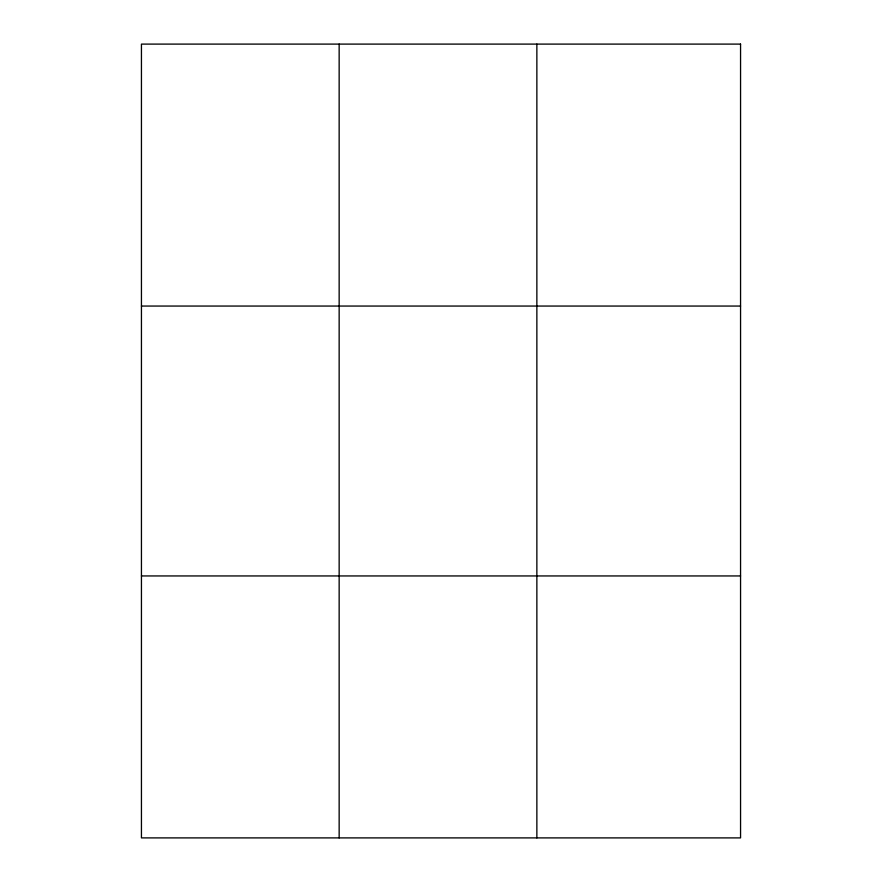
<?xml version="1.0" encoding="UTF-8"?>
<svg xmlns="http://www.w3.org/2000/svg" width="882" height="882" viewBox="0 0 882 882"><rect width="100%" height="100%" fill="white"/><g stroke="black" fill="none" stroke-linecap="round" stroke-linejoin="round"><path stroke-width="1.32" d="M339.151 44.1L339.151 837.9M536.862 44.1L536.862 837.9M141.44 306.054L740.56 306.054M141.44 575.946L740.56 575.946M740.56 44.1L740.56 837.9L141.44 837.9L141.44 44.1L740.56 44.1"/></g></svg>
